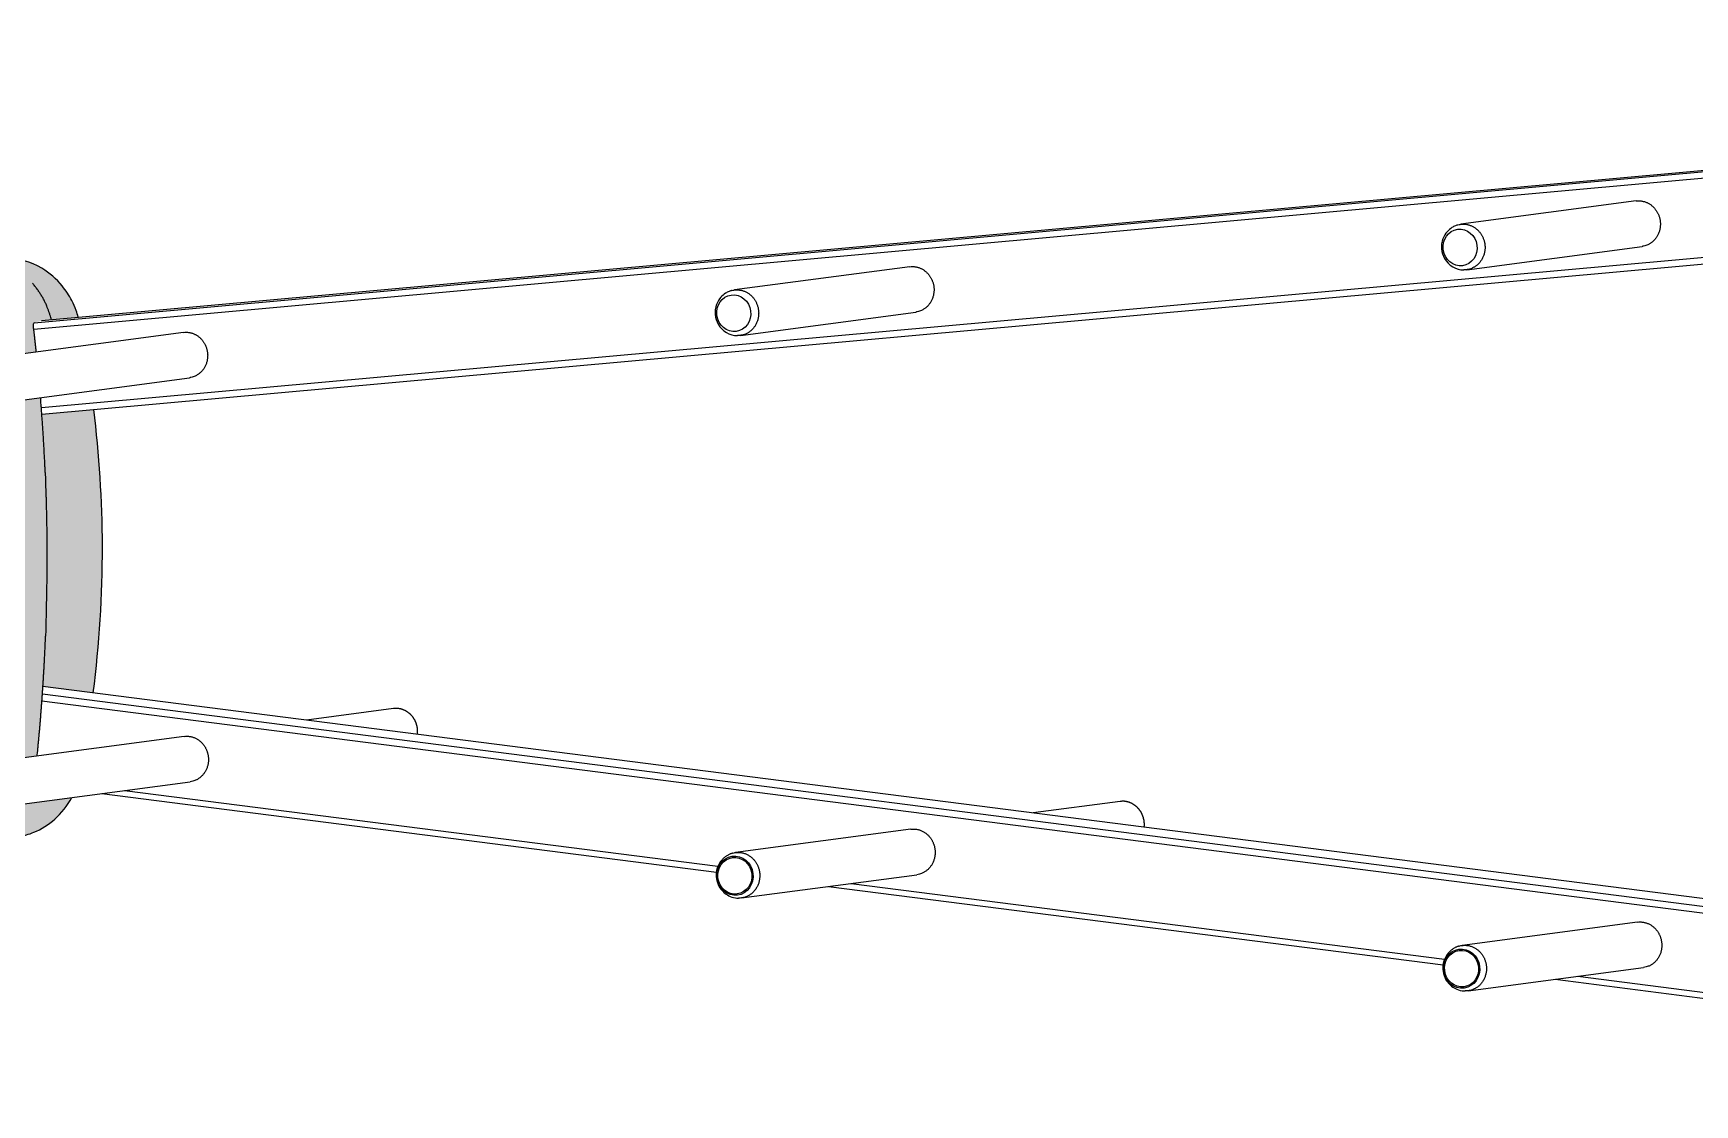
# Model space of a CAD drawing. Header units: millimetres. Extents: x 8076 to 10926, y 4783 to 8520.
# Drawn here: x 10383.2 to 10657.2, y 7162.2 to 7339 of the extents above; entities that cross this region are included whole.
import ezdxf

# ---------------------------------------------------------------- set-up
doc = ezdxf.new("R2010")
doc.units = ezdxf.units.MM

# ---------------------------------------------------------------- blocks, each defined once
blk = doc.blocks.new('149221')
at = {"linetype": 'Continuous', "true_color": 0xffa200}
h = blk.add_hatch(color=40, dxfattribs=at)
h.dxf.hatch_style = 1
edge = h.paths.add_edge_path()
edge.add_spline(control_points=[(334.23, -48.05), (334.39, -46.96), (334.84, -43.89), (335.35, -39.84), (337.01, -36.65), (337.94, -35.42), (338.32, -34.91)], knot_values=[0, 0, 0, 0, 3.316296, 9.331221, 12.051584, 13.967111, 13.967111, 13.967111, 13.967111], degree=3, periodic=0)
edge.add_line((338.32, -34.91), (341.49, -35.3))
edge.add_line((341.49, -35.3), (348.53, -36.16))
edge.add_line((348.53, -36.16), (354.7, -36.9))
edge.add_line((354.7, -36.9), (356.53, -37.12))
edge.add_line((356.53, -37.12), (359.06, -37.43))
edge.add_line((359.06, -37.43), (360.36, -37.58))
edge.add_line((360.36, -37.58), (366.59, -38.33))
edge.add_line((366.59, -38.33), (371.71, -38.94))
edge.add_line((371.71, -38.94), (378.77, -39.78))
edge.add_line((378.77, -39.78), (416.64, -44.17))
edge.add_line((416.64, -44.17), (424.66, -45.08))
edge.add_line((424.66, -45.08), (426.28, -45.16))
edge.add_line((426.28, -45.16), (427.84, -45.03))
edge.add_line((427.84, -45.03), (428.92, -44.81))
edge.add_line((428.92, -44.81), (437.56, -43.67))
edge.add_spline(control_points=[(437.56, -43.67), (439.19, -43.21), (441.15, -42.24), (443.35, -40.25), (444.44, -38.93), (445.07, -37.82), (445.29, -37.45)], knot_values=[0, 0, 0, 0, 5.064414, 6.325763, 8.876672, 10.163592, 10.163592, 10.163592, 10.163592], degree=3, periodic=0)
edge.add_line((445.3, -37.43), (441.21, -37.97))
edge.add_line((441.21, -37.97), (436.25, -38.63))
edge.add_spline(control_points=[(436.25, -38.63), (436.02, -38.67), (435.49, -38.75), (434.25, -38.65), (432.87, -37.84), (432.02, -36.57), (431.68, -35.33), (431.74, -34.12), (432.14, -33.09), (432.61, -32.47), (433.05, -32.02), (433.49, -31.7), (433.98, -31.45), (434.34, -31.32), (434.6, -31.26), (434.75, -31.22), (434.87, -31.2), (434.9, -31.2)], knot_values=[0, 0, 0, 0, 0.459492, 1.579479, 3.677085, 5.002253, 6.076581, 7.478588, 8.557654, 9.354811, 9.798094, 10.431077, 10.991979, 11.42801, 11.569921, 11.800419, 11.911282, 11.911282, 11.911282, 11.911282], degree=3, periodic=0)
edge.add_line((434.9, -31.2), (437.31, -30.88))
edge.add_line((437.31, -30.88), (439.59, -30.58))
edge.add_line((439.59, -30.58), (439.81, -28.32))
edge.add_line((439.81, -28.32), (440.37, -21.54))
edge.add_line((440.37, -21.54), (440.46, -20.36))
edge.add_line((440.46, -20.36), (440.54, -19.12))
edge.add_line((440.54, -19.12), (448.84, -20.18))
edge.add_spline(control_points=[(448.84, -20.18), (449.33, -16.17), (450.46, -4.37), (450.54, 11.31), (449.32, 22.83), (448.92, 26.59)], knot_values=[0, 0, 0, 0, 12.116371, 35.543181, 46.865157, 46.865157, 46.865157, 46.865157], degree=3, periodic=0)
edge.add_line((448.92, 26.59), (440.36, 25.81))
edge.add_line((440.36, 25.81), (440.28, 26.87))
edge.add_line((440.28, 26.87), (440.15, 28.53))
edge.add_line((440.15, 28.53), (437.24, 28.14))
edge.add_line((437.24, 28.14), (436.04, 27.98))
edge.add_spline(control_points=[(436.04, 27.98), (435.89, 27.96), (435.36, 27.89), (434.12, 27.99), (432.74, 28.8), (431.89, 30.07), (431.55, 31.31), (431.61, 32.52), (432.01, 33.56), (432.48, 34.17), (432.92, 34.62), (433.36, 34.94), (433.85, 35.19), (434.2, 35.32), (434.47, 35.38), (434.62, 35.42), (434.74, 35.44), (434.77, 35.44)], knot_values=[0, 0, 0, 0, 0.459492, 1.579479, 3.677085, 5.002253, 6.076581, 7.478588, 8.557654, 9.354811, 9.798094, 10.431077, 10.991979, 11.42801, 11.569921, 11.800419, 11.911282, 11.911282, 11.911282, 11.911282], degree=3, periodic=0)
edge.add_line((434.77, 35.44), (437.19, 35.76))
edge.add_line((437.19, 35.76), (439.45, 36.06))
edge.add_spline(control_points=[(439.45, 36.06), (439.36, 36.9), (439.21, 38.14), (439.08, 39.43), (438.99, 40.07), (438.94, 40.38), (438.98, 40.68), (439.02, 40.8), (439.06, 40.85), (439.08, 40.87), (439.1, 40.89), (439.12, 40.9), (439.14, 40.91), (439.15, 40.91)], knot_values=[0, 0, 0, 0, 2.538509, 3.728894, 3.878974, 4.480976, 4.655309, 4.801837, 4.838762, 4.865516, 4.870649, 4.910876, 4.939036, 4.939036, 4.939036, 4.939036], degree=3, periodic=0)
edge.add_line((439.15, 40.91), (440.32, 41.19))
edge.add_line((440.32, 41.19), (441.94, 41.34))
edge.add_line((441.94, 41.34), (446.37, 41.74))
edge.add_spline(control_points=[(446.37, 41.74), (446.24, 42.2), (445.76, 43.82), (444.41, 46.29), (441.77, 49.15), (438.72, 50.86), (436, 51.45), (434.59, 51.51), (432.75, 51.47), (430.97, 51.48), (429.39, 51.41), (428.98, 51.39)], knot_values=[0, 0, 0, 0, 1.440982, 5.047979, 8.330405, 13.027428, 15.226579, 16.64694, 17.251758, 20.7426, 21.987384, 21.987384, 21.987384, 21.987384], degree=3, periodic=0)
edge.add_line((428.98, 51.39), (396.46, 48.45))
edge.add_line((396.46, 48.45), (382.01, 47.14))
edge.add_line((382.01, 47.14), (373.76, 46.39))
edge.add_line((373.76, 46.39), (363.04, 45.42))
edge.add_line((363.04, 45.42), (349.65, 44.21))
edge.add_line((349.65, 44.21), (334.14, 42.81))
edge.add_line((334.14, 42.81), (332.51, 42.66))
edge.add_line((332.51, 42.66), (319.78, 41.51))
edge.add_line((319.78, 41.51), (301.53, 39.86))
edge.add_line((301.53, 39.86), (284.66, 38.33))
edge.add_line((284.66, 38.33), (282.87, 37.88))
edge.add_line((282.87, 37.88), (275.8, 36.08))
edge.add_line((275.8, 36.08), (273.5, 35.5))
edge.add_line((273.5, 35.5), (273.28, 35.45))
edge.add_line((273.28, 35.45), (273, 35.42))
edge.add_line((273, 35.42), (272.71, 35.38))
edge.add_line((272.71, 35.38), (275.96, 31.73))
edge.add_line((275.96, 31.73), (277.84, 29.62))
edge.add_line((277.84, 29.62), (280.18, 26.99))
edge.add_line((280.18, 26.99), (284.36, 22.25))
edge.add_line((284.36, 22.25), (284.79, 21.47))
edge.add_line((284.79, 21.47), (285.12, 20.59))
edge.add_line((285.12, 20.59), (285.55, 18.72))
edge.add_line((285.55, 18.72), (285.66, 17.82))
edge.add_line((285.66, 17.82), (285.76, 16.03))
edge.add_line((285.76, 16.03), (285.76, 13.21))
edge.add_line((285.76, 13.21), (284.27, 13.01))
edge.add_line((284.27, 13.01), (284.28, 9.02))
edge.add_line((284.28, 9.02), (288.1, 9.53))
edge.add_line((288.1, 9.53), (291.92, 10.04))
edge.add_line((291.92, 10.04), (289.96, 8.86))
edge.add_line((289.96, 8.86), (289.69, 8.58))
edge.add_line((289.69, 8.58), (289.6, 8.2))
edge.add_line((289.6, 8.2), (289.58, 5.87))
edge.add_line((289.58, 5.87), (289.59, 1.55))
edge.add_line((289.59, 1.55), (289.6, -0.43))
edge.add_line((289.6, -0.43), (289.7, -0.81))
edge.add_line((289.7, -0.81), (289.97, -1.09))
edge.add_line((289.97, -1.09), (291.28, -1.92))
edge.add_line((291.28, -1.92), (284.3, -2.84))
edge.add_line((284.3, -2.84), (284.31, -6.61))
edge.add_line((284.31, -6.61), (285.8, -6.64))
edge.add_line((285.8, -6.64), (285.7, -7.7))
edge.add_line((285.7, -7.7), (285.7, -8.97))
edge.add_line((285.7, -8.97), (285.7, -11.43))
edge.add_line((285.7, -11.43), (285.38, -13.44))
edge.add_line((285.38, -13.44), (285.01, -14.75))
edge.add_line((285.01, -14.75), (284.76, -15.39))
edge.add_line((284.76, -15.39), (284.39, -16.12))
edge.add_line((284.39, -16.12), (283.7, -17.11))
edge.add_line((283.7, -17.11), (281.13, -20.7))
edge.add_line((281.13, -20.7), (276.18, -27.61))
edge.add_line((276.18, -27.61), (273.5, -31.35))
edge.add_line((273.5, -31.35), (272.84, -32.27))
edge.add_line((272.84, -32.27), (274.27, -35.29))
edge.add_spline(control_points=[(274.27, -35.29), (273.63, -35.71), (272.04, -36.76), (271.32, -39.15), (271.59, -41.65), (272.94, -44.25), (275.93, -45.32), (277.74, -44.91), (278.18, -44.72), (278.27, -44.69)], knot_values=[0, 0, 0, 0, 2.259943, 5.619258, 6.713979, 9.794593, 13.883833, 15.038003, 15.312139, 15.312139, 15.312139, 15.312139], degree=3, periodic=0)
edge.add_line((278.27, -44.69), (280.07, -45.27))
edge.add_line((280.07, -45.27), (281.91, -45.72))
edge.add_line((281.91, -45.72), (283.53, -47.37))
edge.add_line((283.53, -47.37), (285.34, -48.77))
edge.add_line((285.34, -48.77), (287.35, -49.92))
edge.add_line((287.35, -49.92), (294.8, -53.29))
edge.add_line((294.8, -53.29), (302.37, -56.36))
edge.add_line((302.37, -56.36), (307.55, -58.28))
edge.add_line((307.55, -58.28), (309.06, -58.67))
edge.add_line((309.06, -58.67), (310.61, -58.78))
edge.add_line((310.61, -58.78), (310.98, -58.77))
edge.add_line((310.98, -58.77), (312.32, -58.75))
edge.add_line((312.32, -58.75), (312.97, -58.74))
edge.add_line((312.97, -58.74), (315.11, -58.7))
edge.add_line((315.11, -58.7), (316.25, -58.68))
edge.add_line((316.25, -58.68), (317.57, -58.66))
edge.add_line((317.57, -58.66), (318.78, -58.64))
edge.add_line((318.78, -58.64), (319.22, -58.61))
edge.add_line((319.22, -58.61), (319.95, -58.51))
edge.add_line((319.95, -58.51), (321.02, -58.2))
edge.add_spline(control_points=[(321.02, -58.2), (322.6, -57.82), (324.88, -57.19), (328.11, -56.5), (330.57, -55.46), (332.26, -53.75), (333.49, -51.75), (334.11, -49.93), (334.2, -48.51), (334.23, -48.05)], knot_values=[0, 0, 0, 0, 4.863787, 7.08245, 9.93457, 12.717024, 14.126276, 16.967024, 18.364566, 18.364566, 18.364566, 18.364566], degree=3, periodic=0)
edge = h.paths.add_edge_path(flags=16)
edge.add_spline(control_points=[(316, -23.38), (315.84, -23.4), (315.33, -23.47), (314.09, -23.43), (312.75, -22.74), (311.8, -21.33), (311.36, -20.25), (311.35, -18.86), (311.89, -17.77), (312.33, -17.11), (312.83, -16.69), (313.3, -16.38), (313.8, -16.14), (314.13, -16.03), (314.42, -15.96), (314.59, -15.94), (314.7, -15.93), (314.74, -15.92)], knot_values=[0, 0, 0, 0, 0.459492, 1.579479, 3.677085, 5.002253, 6.076581, 7.478588, 8.557654, 9.354811, 9.798094, 10.431077, 10.991979, 11.42801, 11.569921, 11.800419, 11.911282, 11.911282, 11.911282, 11.911282], degree=3, periodic=0)
edge.add_line((314.74, -15.92), (329.81, -13.92))
edge.add_spline(control_points=[(329.81, -13.92), (329.98, -13.77), (330.32, -13.49), (330.9, -13.16), (331.55, -12.9), (332.19, -12.76), (332.82, -12.71), (333.45, -12.75), (334.09, -12.9), (334.79, -13.19), (335.44, -13.64), (336.34, -14.54), (336.96, -15.88), (337.05, -17.4), (336.89, -18.64), (336.38, -19.73), (335.67, -20.71), (334.74, -21.44), (333.69, -21.93), (332.53, -22.1), (331.37, -21.97), (330.67, -21.63), (330.34, -21.47)], knot_values=[0, 0, 0, 0, 0.673401, 1.325552, 1.998362, 2.753695, 3.278628, 3.891621, 4.655983, 5.21823, 6.167649, 7.013448, 9.020712, 10.38987, 11.545293, 12.751228, 13.951417, 15.141404, 16.258242, 17.397534, 18.59906, 19.704611, 19.704611, 19.704611, 19.704611], degree=3, periodic=0)
edge.add_line((330.34, -21.47), (326.31, -22.01))
edge.add_line((326.31, -22.01), (318.66, -23.03))
edge.add_line((318.66, -23.03), (316.5, -23.31))
edge.add_line((316.5, -23.31), (316, -23.38))
h.paths.add_polyline_path([(317.1, 4.31, -1), (324.81, 4.31, -1)], flags=16)
edge = h.paths.add_edge_path(flags=16)
edge.add_spline(control_points=[(316.38, 17.16), (316.22, 17.14), (315.71, 17.07), (314.47, 17.11), (313.13, 17.81), (312.18, 19.21), (311.74, 20.3), (311.73, 21.68), (312.28, 22.78), (312.71, 23.44), (313.21, 23.86), (313.68, 24.17), (314.18, 24.4), (314.51, 24.51), (314.8, 24.58), (314.97, 24.6), (315.08, 24.61), (315.12, 24.62)], knot_values=[0, 0, 0, 0, 0.459492, 1.579479, 3.677085, 5.002253, 6.076581, 7.478588, 8.557654, 9.354811, 9.798094, 10.431077, 10.991979, 11.42801, 11.569921, 11.800419, 11.911282, 11.911282, 11.911282, 11.911282], degree=3, periodic=0)
edge.add_line((315.12, 24.62), (330.19, 26.63))
edge.add_spline(control_points=[(330.19, 26.63), (330.36, 26.77), (330.7, 27.06), (331.28, 27.39), (331.93, 27.65), (332.57, 27.79), (333.2, 27.83), (333.83, 27.79), (334.47, 27.65), (335.17, 27.35), (335.82, 26.9), (336.72, 26), (337.34, 24.67), (337.43, 23.15), (337.27, 21.9), (336.76, 20.81), (336.05, 19.84), (335.12, 19.1), (334.07, 18.62), (332.91, 18.44), (331.75, 18.57), (331.05, 18.91), (330.72, 19.07)], knot_values=[0, 0, 0, 0, 0.673401, 1.325552, 1.998362, 2.753695, 3.278628, 3.891621, 4.655983, 5.21823, 6.167649, 7.013448, 9.020712, 10.38987, 11.545293, 12.751228, 13.951417, 15.141404, 16.258242, 17.397534, 18.59906, 19.704611, 19.704611, 19.704611, 19.704611], degree=3, periodic=0)
edge.add_line((330.72, 19.07), (326.69, 18.53))
edge.add_line((326.69, 18.53), (319.04, 17.52))
edge.add_line((319.04, 17.52), (316.88, 17.23))
edge.add_line((316.88, 17.23), (316.38, 17.16))
h.paths.add_polyline_path([(427.22, 2.18, -1), (435.13, 2.18, -1)], flags=16)
at = {"linetype": 'Continuous'}
for p, q in [((439.09, 40.88), (960.01, 88)), ((964.8, 88.64), (440.32, 41.19)), ((959.72, 86.87), (439.03, 39.77)), ((440.28, 26.87), (960.96, 73.97)), ((440.36, 25.81), (961.46, 72.95)), ((703.28, 60.96), (674.36, 57.12)), ((675.36, 49.62), (704.28, 53.47)), ((583.49, 50.12), (554.57, 46.28)), ((555.57, 38.78), (584.49, 42.63)), ((463.7, 39.29), (434.78, 35.44)), ((435.77, 27.95), (464.69, 31.79)), ((966.57, -86.37), (440.54, -19.12)), ((961.28, -88.13), (440.38, -21.54)), ((440.46, -20.36), (961.78, -87)), ((498.33, -22.77), (484, -24.67)), ((463.83, -27.35), (434.91, -31.2)), ((436.26, -38.63), (464.82, -34.85)), ((450.24, -36.79), (551.6, -49.75)), ((454.01, -36.28), (551.86, -48.79)), ((618.18, -38.09), (603.84, -39.99)), ((583.67, -42.67), (554.75, -46.52)), ((555.75, -54.01), (584.67, -50.17)), ((573.86, -51.61), (671.7, -64.11)), ((570.08, -52.11), (671.45, -65.07)), ((703.52, -58), (674.6, -61.84)), ((675.59, -69.34), (704.51, -65.49)), ((689.93, -67.43), (791.29, -80.39)), ((693.7, -66.93), (791.55, -79.44))]:
    blk.add_line(p, q, dxfattribs=at)
for points in [[(703.28, 60.96), (703.52, 60.98, -0.017454), (703.76, 60.99, -0.018061), (703.99, 60.98, -0.017979), (704.22, 60.95, -0.017611), (704.45, 60.9, -0.017385), (704.67, 60.85, -0.016989), (704.89, 60.77, -0.016666), (705.09, 60.69, -0.016199), (705.29, 60.59, -0.01583), (705.48, 60.48, -0.015273), (705.66, 60.36, -0.014918), (705.83, 60.24, -0.014421), (705.98, 60.11, -0.013935), (706.13, 59.97, -0.013262), (706.27, 59.83, -0.013111), (706.39, 59.68, -0.012565), (706.51, 59.53, -0.012488), (706.62, 59.37, -0.012833), (706.73, 59.2, -0.012773), (706.83, 59.02, -0.013252), (706.93, 58.82, -0.013527), (707.01, 58.62, -0.013806), (707.09, 58.4, -0.013947), (707.16, 58.18, -0.014289), (707.21, 57.95, -0.014469), (707.25, 57.71, -0.014759), (707.28, 57.47, -0.014922), (707.29, 57.22, -0.01519), (707.29, 56.97, -0.015353), (707.27, 56.72, -0.015582), (707.24, 56.47, -0.015732), (707.19, 56.22, -0.015908), (707.12, 55.98, -0.016052), (707.04, 55.74, -0.016191), (706.94, 55.5, -0.01628), (706.83, 55.28, -0.016268), (706.71, 55.07, -0.016432), (706.57, 54.87, -0.016625), (706.43, 54.68, -0.016344), (706.27, 54.5, -0.015471), (706.11, 54.34, -0.016521), (705.94, 54.19, -0.018701), (705.76, 54.06, -0.015112), (705.59, 53.94, -0.007285), (705.43, 53.84, -0.019094), (705.22, 53.74, -0.031587), (704.91, 53.63, -0.01673), (704.51, 53.51, -0.009468)], [(673.89, 57.02), (674.13, 57.08, -0.01853), (674.37, 57.12, -0.018988), (674.62, 57.14, -0.018881), (674.87, 57.14, -0.018731), (675.11, 57.13, -0.018624), (675.35, 57.1, -0.018288), (675.59, 57.05, -0.017994), (675.82, 56.98, -0.017564), (676.04, 56.9, -0.017227), (676.25, 56.81, -0.016701), (676.45, 56.7, -0.016283), (676.64, 56.58, -0.015665), (676.82, 56.46, -0.015297), (676.99, 56.32, -0.014795), (677.15, 56.18, -0.014213), (677.3, 56.04, -0.013348), (677.43, 55.89, -0.013461), (677.55, 55.73, -0.013197), (677.67, 55.57, -0.012874), (677.79, 55.39, -0.013478), (677.9, 55.2, -0.013706), (678, 55, -0.014048), (678.09, 54.79, -0.014237), (678.17, 54.57, -0.0146), (678.24, 54.34, -0.014784), (678.29, 54.1, -0.01512), (678.33, 53.85, -0.015302), (678.36, 53.6, -0.015607), (678.37, 53.34, -0.015784), (678.37, 53.08, -0.016052), (678.34, 52.82, -0.016219), (678.3, 52.56, -0.016431), (678.25, 52.3, -0.016594), (678.17, 52.05, -0.016767), (678.08, 51.8, -0.016875), (677.98, 51.56, -0.016889), (677.86, 51.33, -0.017075), (677.72, 51.12, -0.017295), (677.57, 50.92, -0.017022), (677.42, 50.73, -0.016137), (677.25, 50.55, -0.017231), (677.08, 50.39, -0.019492), (676.89, 50.25, -0.015792), (676.71, 50.12, -0.007683), (676.55, 50.02, -0.0199), (676.33, 49.91, -0.032893), (676.01, 49.79, -0.017478), (675.59, 49.66, -0.009908)], [(704.51, 53.51), (704.5, 53.5, -0.000585), (704.49, 53.5, -0.000583), (704.48, 53.5, -0.000582), (704.48, 53.5, -0.000584), (704.47, 53.5, -0.000585), (704.46, 53.5, -0.000585), (704.45, 53.5, -0.000586), (704.45, 53.49, -0.000587), (704.44, 53.49, -0.000587), (704.43, 53.49, -0.000588), (704.42, 53.49, -0.000589), (704.42, 53.49, -0.000589), (704.41, 53.49, -0.00059), (704.4, 53.49, -0.000592), (704.39, 53.48, -0.000591), (704.39, 53.48, -0.000588), (704.38, 53.48, -0.000594), (704.37, 53.48, -0.000607), (704.36, 53.48, -0.00059), (704.36, 53.48, -0.000551), (704.35, 53.48, -0.00061), (704.34, 53.48, -0.00073), (704.33, 53.47, -0.000552), (704.32, 53.47, -0.000186), (704.32, 53.47, -0.000784), (704.31, 53.47, -0.001352), (704.3, 53.47, -0.000659), (704.28, 53.47, -0.000348)], [(441.94, 41.34, 0.010566), (441.7, 42.19, 0.018206), (441.54, 42.68, 0.001359), (441.16, 43.66, 0.010094), (441.11, 43.79, 0.011861), (440.87, 44.32, 0.010914), (440.58, 44.88, 0.011668), (440.27, 45.41, 0.011268), (439.94, 45.93, 0.011911), (439.58, 46.43, 0.01159), (439.2, 46.93, 0.012113), (438.8, 47.4, 0.011902)], [(583.49, 50.12), (583.73, 50.15, -0.017455), (583.96, 50.15, -0.018062), (584.2, 50.14, -0.017981), (584.43, 50.11, -0.017612), (584.66, 50.07, -0.017386), (584.88, 50.01, -0.016991), (585.09, 49.94, -0.016667), (585.3, 49.85, -0.016201), (585.5, 49.75, -0.015832), (585.69, 49.64, -0.015275), (585.87, 49.53, -0.014919), (586.03, 49.4, -0.014422), (586.19, 49.27, -0.013936), (586.34, 49.13, -0.013263), (586.47, 48.99, -0.013112), (586.6, 48.85, -0.012566), (586.72, 48.7, -0.012488), (586.83, 48.53, -0.012833), (586.94, 48.36, -0.012773), (587.04, 48.18, -0.013252), (587.14, 47.98, -0.013527), (587.22, 47.78, -0.013806), (587.3, 47.57, -0.013947), (587.36, 47.34, -0.014289), (587.42, 47.11, -0.014469), (587.46, 46.88, -0.014759), (587.49, 46.63, -0.014922), (587.5, 46.39, -0.01519), (587.5, 46.13, -0.015353), (587.48, 45.88, -0.015581), (587.44, 45.63, -0.015732), (587.39, 45.38, -0.015908), (587.33, 45.14, -0.016052), (587.25, 44.9, -0.016191), (587.15, 44.67, -0.01628), (587.04, 44.44, -0.016268), (586.92, 44.23, -0.016432), (586.78, 44.03, -0.016624), (586.63, 43.84, -0.016344), (586.48, 43.66, -0.015471), (586.32, 43.5, -0.016521), (586.15, 43.35, -0.0187), (585.97, 43.22, -0.015112), (585.79, 43.1, -0.007285), (585.64, 43, -0.019093), (585.43, 42.91, -0.031587), (585.12, 42.79, -0.01673), (584.71, 42.67, -0.009468)], [(675.59, 49.66), (675.56, 49.66, -0.001757), (675.54, 49.65, -0.001736), (675.52, 49.65, -0.001731), (675.5, 49.64, -0.001747), (675.47, 49.64, -0.001754), (675.45, 49.64, -0.00176), (675.43, 49.63, -0.001765), (675.41, 49.63, -0.001773), (675.38, 49.63, -0.001779), (675.36, 49.62, -0.001787), (675.34, 49.62, -0.001791), (675.31, 49.62, -0.001798), (675.29, 49.61, -0.001804), (675.27, 49.61, -0.001816), (675.24, 49.61, -0.001816), (675.22, 49.61, -0.001811), (675.19, 49.6, -0.001833), (675.17, 49.6, -0.00188), (675.15, 49.6, -0.001828), (675.12, 49.6, -0.001708), (675.1, 49.6, -0.001899), (675.07, 49.6, -0.002286), (675.05, 49.6, -0.001723), (675.03, 49.59, -0.000558), (675, 49.59, -0.002471), (674.98, 49.59, -0.004276), (674.93, 49.59, -0.002072), (674.88, 49.59, -0.001088)], [(554.1, 46.18), (554.34, 46.24, -0.01853), (554.58, 46.28, -0.018988), (554.83, 46.3, -0.01888), (555.07, 46.31, -0.018731), (555.32, 46.29, -0.018623), (555.56, 46.26, -0.018287), (555.8, 46.21, -0.017993), (556.02, 46.14, -0.017563), (556.25, 46.06, -0.017226), (556.46, 45.97, -0.0167), (556.66, 45.86, -0.016282), (556.85, 45.75, -0.015664), (557.03, 45.62, -0.015296), (557.2, 45.49, -0.014794), (557.36, 45.35, -0.014213), (557.5, 45.2, -0.013347), (557.64, 45.05, -0.013461), (557.76, 44.9, -0.013197), (557.88, 44.73, -0.012874), (558, 44.56, -0.013478), (558.1, 44.37, -0.013706), (558.2, 44.17, -0.014048), (558.29, 43.96, -0.014237), (558.37, 43.73, -0.0146), (558.44, 43.5, -0.014784), (558.5, 43.26, -0.01512), (558.54, 43.01, -0.015302), (558.57, 42.76, -0.015606), (558.58, 42.5, -0.015783), (558.57, 42.24, -0.016051), (558.55, 41.98, -0.016219), (558.51, 41.72, -0.016431), (558.45, 41.46, -0.016593), (558.38, 41.21, -0.016766), (558.29, 40.96, -0.016874), (558.18, 40.72, -0.016889), (558.06, 40.5, -0.017074), (557.93, 40.28, -0.017294), (557.78, 40.08, -0.017022), (557.62, 39.89, -0.016137), (557.46, 39.72, -0.017231), (557.28, 39.56, -0.019492), (557.1, 39.41, -0.015792), (556.92, 39.28, -0.007683), (556.75, 39.18, -0.0199), (556.54, 39.07, -0.032892), (556.22, 38.95, -0.017478), (555.79, 38.82, -0.009908)], [(441.86, 41.56), (441.86, 41.56), (441.86, 41.56), (441.86, 41.56, -1), (441.86, 41.56, -1), (441.86, 41.56), (441.86, 41.56, 0), (441.86, 41.56), (441.86, 41.56), (441.86, 41.56), (441.86, 41.56), (441.86, 41.56, 0), (441.86, 41.56), (441.86, 41.56, -1), (441.86, 41.56, 1), (441.86, 41.56), (441.86, 41.56, 1), (441.86, 41.56), (441.86, 41.56)], [(584.71, 42.67), (584.71, 42.67, -0.000578), (584.7, 42.67, -0.000576), (584.69, 42.66, -0.000575), (584.68, 42.66, -0.000577), (584.68, 42.66, -0.000578), (584.67, 42.66, -0.000578), (584.66, 42.66, -0.000579), (584.65, 42.66, -0.00058), (584.65, 42.66, -0.00058), (584.64, 42.65, -0.000581), (584.63, 42.65, -0.000581), (584.62, 42.65, -0.000582), (584.62, 42.65, -0.000583), (584.61, 42.65, -0.000585), (584.6, 42.65, -0.000584), (584.59, 42.65, -0.000581), (584.59, 42.64, -0.000587), (584.58, 42.64, -0.0006), (584.57, 42.64, -0.000583), (584.56, 42.64, -0.000545), (584.55, 42.64, -0.000603), (584.55, 42.64, -0.000721), (584.54, 42.64, -0.000546), (584.53, 42.64, -0.000184), (584.52, 42.64, -0.000774), (584.52, 42.63, -0.001335), (584.5, 42.63, -0.000651), (584.49, 42.63, -0.000344)], [(439.08, 39.43), (439.08, 39.45, 0.00039), (439.07, 39.47, 0.000389), (439.07, 39.49, 0.000388), (439.07, 39.51, 0.000389), (439.06, 39.53, 0.00039), (439.06, 39.55, 0.00039), (439.06, 39.58, 0.00039), (439.06, 39.6, 0.000391), (439.05, 39.62, 0.000391), (439.05, 39.64, 0.000392), (439.05, 39.66, 0.000392), (439.05, 39.68, 0.000392), (439.04, 39.7, 0.000393), (439.04, 39.73, 0.000394), (439.04, 39.75, 0.000393), (439.03, 39.77, 0.000391), (439.03, 39.79, 0.000395), (439.03, 39.81, 0.000403), (439.02, 39.83, 0.000392), (439.02, 39.85, 0.000366), (439.02, 39.88, 0.000405), (439.01, 39.9, 0.000484), (439.01, 39.92, 0.000367), (439.01, 39.94, 0.000124), (439.01, 39.96, 0.00052), (439, 39.98, 0.000896), (439, 40.02, 0.000437), (438.99, 40.07, 0.000231)], [(439.45, 36.06), (439.44, 36.17, 0.000085), (439.42, 36.29, 0.000085), (439.41, 36.4, 0.000085), (439.4, 36.51, 0.000085), (439.39, 36.62, 0.000085), (439.38, 36.73, 0.000085), (439.36, 36.85, 0.000085), (439.35, 36.96, 0.000085), (439.34, 37.07, 0.000085), (439.33, 37.18, 0.000085), (439.32, 37.29, 0.000085), (439.3, 37.41, 0.000085), (439.29, 37.52, 0.000085), (439.28, 37.63, 0.000085), (439.27, 37.74, 0.000085), (439.25, 37.86, 0.000085), (439.24, 37.97, 0.000085), (439.23, 38.08, 0.000087), (439.22, 38.19, 0.000085), (439.21, 38.3, 0.000079), (439.19, 38.42, 0.000087), (439.18, 38.53, 0.000104), (439.17, 38.64, 0.000079), (439.15, 38.75, 0.000027), (439.14, 38.85, 0.000111), (439.13, 38.98, 0.000192), (439.11, 39.17, 0.000094), (439.08, 39.43, 0.00005)], [(463.7, 39.29), (463.93, 39.31, -0.017455), (464.17, 39.31, -0.018061), (464.4, 39.3, -0.01798), (464.64, 39.28, -0.017611), (464.86, 39.23, -0.017385), (465.09, 39.17, -0.01699), (465.3, 39.1, -0.016666), (465.51, 39.01, -0.0162), (465.71, 38.91, -0.015831), (465.89, 38.81, -0.015274), (466.07, 38.69, -0.014918), (466.24, 38.56, -0.014421), (466.4, 38.43, -0.013936), (466.54, 38.3, -0.013263), (466.68, 38.16, -0.013111), (466.8, 38.01, -0.012565), (466.92, 37.86, -0.012488), (467.04, 37.7, -0.012833), (467.14, 37.53, -0.012773), (467.25, 37.34, -0.013252), (467.34, 37.15, -0.013527), (467.43, 36.94, -0.013806), (467.5, 36.73, -0.013947), (467.57, 36.51, -0.014289), (467.62, 36.28, -0.014469), (467.67, 36.04, -0.014759), (467.69, 35.8, -0.014922), (467.71, 35.55, -0.01519), (467.7, 35.3, -0.015353), (467.68, 35.05, -0.015582), (467.65, 34.79, -0.015732), (467.6, 34.55, -0.015908), (467.53, 34.3, -0.016052), (467.45, 34.06, -0.016191), (467.36, 33.83, -0.01628), (467.25, 33.61, -0.016268), (467.12, 33.39, -0.016432), (466.99, 33.19, -0.016625), (466.84, 33, -0.016344), (466.69, 32.83, -0.015471), (466.52, 32.67, -0.016521), (466.35, 32.52, -0.0187), (466.17, 32.38, -0.015112), (466, 32.27, -0.007285), (465.84, 32.17, -0.019094), (465.64, 32.07, -0.031587), (465.33, 31.96, -0.01673), (464.92, 31.83, -0.009468)], [(555.79, 38.82), (555.77, 38.82, -0.00175), (555.75, 38.81, -0.00173), (555.73, 38.81, -0.001725), (555.7, 38.81, -0.00174), (555.68, 38.8, -0.001748), (555.66, 38.8, -0.001754), (555.64, 38.79, -0.001759), (555.61, 38.79, -0.001767), (555.59, 38.79, -0.001772), (555.57, 38.78, -0.00178), (555.54, 38.78, -0.001785), (555.52, 38.78, -0.001791), (555.5, 38.78, -0.001798), (555.47, 38.77, -0.001809), (555.45, 38.77, -0.001809), (555.43, 38.77, -0.001805), (555.4, 38.77, -0.001826), (555.38, 38.77, -0.001873), (555.35, 38.76, -0.001822), (555.33, 38.76, -0.001702), (555.31, 38.76, -0.001893), (555.28, 38.76, -0.002278), (555.26, 38.76, -0.001716), (555.23, 38.76, -0.000556), (555.21, 38.76, -0.002461), (555.18, 38.76, -0.00426), (555.14, 38.76, -0.002064), (555.08, 38.76, -0.001084)], [(464.92, 31.83), (464.91, 31.83, -0.000575), (464.9, 31.83, -0.000573), (464.9, 31.83, -0.000572), (464.89, 31.83, -0.000574), (464.88, 31.82, -0.000575), (464.87, 31.82, -0.000575), (464.87, 31.82, -0.000576), (464.86, 31.82, -0.000577), (464.85, 31.82, -0.000577), (464.84, 31.82, -0.000578), (464.84, 31.82, -0.000578), (464.83, 31.81, -0.000579), (464.82, 31.81, -0.00058), (464.81, 31.81, -0.000582), (464.81, 31.81, -0.000581), (464.8, 31.81, -0.000578), (464.79, 31.81, -0.000584), (464.78, 31.81, -0.000597), (464.78, 31.81, -0.00058), (464.77, 31.8, -0.000542), (464.76, 31.8, -0.000599), (464.75, 31.8, -0.000717), (464.75, 31.8, -0.000543), (464.74, 31.8, -0.000183), (464.73, 31.8, -0.00077), (464.72, 31.8, -0.001328), (464.71, 31.8, -0.000647), (464.69, 31.79, -0.000342)], [(440.92, 16.16), (440.9, 16.57, 0.000313), (440.89, 16.98, 0.000312), (440.87, 17.38, 0.000312), (440.85, 17.79, 0.000312), (440.83, 18.2, 0.000312), (440.81, 18.61, 0.000313), (440.78, 19.03, 0.000313), (440.76, 19.44, 0.000313), (440.74, 19.85, 0.000313), (440.72, 20.26, 0.000313), (440.69, 20.67, 0.000314), (440.67, 21.08, 0.000314), (440.65, 21.49, 0.000314), (440.62, 21.9, 0.000315), (440.6, 22.32, 0.000314), (440.57, 22.73, 0.000312), (440.54, 23.14, 0.000315), (440.52, 23.56, 0.000322), (440.49, 23.97, 0.000313), (440.46, 24.38, 0.000292), (440.43, 24.79, 0.000323), (440.4, 25.21, 0.000386), (440.37, 25.64, 0.000292), (440.34, 26.04, 0.000099), (440.32, 26.4, 0.000414), (440.28, 26.87, 0.000712), (440.22, 27.59, 0.000348), (440.15, 28.53, 0.000184)], [(440.92, 16.16, 0.000473), (440.96, 14.66, 0.000797), (440.99, 13.76, 0.00004), (441.04, 12.23, -0.000526), (441.05, 12.11, -0.000775), (441.07, 11.37, -0.000633), (441.09, 10.46, -0.000634), (441.11, 9.63, -0.000633), (441.13, 8.8, -0.000633), (441.14, 7.98, -0.000633), (441.16, 7.15, -0.000633), (441.17, 6.32, -0.000633), (441.18, 5.5, -0.000633), (441.18, 4.67, -0.000633), (441.19, 3.84, -0.000634), (441.19, 3.02, -0.000634), (441.19, 2.19, -0.000633), (441.19, 1.36, -0.000633), (441.19, 0.54, -0.000634), (441.18, -0.29, -0.000634), (441.17, -1.12, -0.000634), (441.16, -1.94, -0.000634), (441.15, -2.77, -0.000633), (441.13, -3.79, -0.001034), (441.12, -4.42, -0.000245), (441.12, -4.5, 0.000011), (441.08, -6.07, 0.000286), (441.04, -8.11, 0.000213), (440.98, -10.85, -0.000368)], [(439.59, -30.58), (439.66, -29.93, 0.000501), (439.72, -29.29, 0.000499), (439.78, -28.64, 0.000499), (439.84, -27.99, 0.0005), (439.9, -27.35, 0.000501), (439.96, -26.7, 0.000501), (440.02, -26.05, 0.000501), (440.07, -25.4, 0.000502), (440.13, -24.74, 0.000503), (440.18, -24.09, 0.000503), (440.23, -23.44, 0.000504), (440.28, -22.78, 0.000504), (440.33, -22.13, 0.000505), (440.38, -21.47, 0.000506), (440.43, -20.81, 0.000506), (440.47, -20.16, 0.000503), (440.52, -19.5, 0.000508), (440.56, -18.84, 0.000519), (440.6, -18.17, 0.000504), (440.64, -17.51, 0.000471), (440.68, -16.86, 0.000521), (440.72, -16.19, 0.000623), (440.76, -15.5, 0.000472), (440.79, -14.86, 0.000159), (440.82, -14.27, 0.00067), (440.86, -13.52, 0.001154), (440.91, -12.36, 0.000563), (440.98, -10.85, 0.000297)], [(502.32, -27.01), (502.33, -26.87, 0.008637), (502.34, -26.72, 0.008927), (502.34, -26.58, 0.008955), (502.34, -26.44, 0.008742), (502.33, -26.29, 0.008638), (502.32, -26.15, 0.008531), (502.3, -26.02, 0.008454), (502.28, -25.88, 0.00832), (502.26, -25.75, 0.00824), (502.23, -25.62, 0.00811), (502.19, -25.49, 0.008029), (502.16, -25.37, 0.007892), (502.12, -25.25, 0.007819), (502.07, -25.13, 0.007694), (502.03, -25.02, 0.0076), (501.98, -24.91, 0.007451), (501.93, -24.8, 0.007409), (501.88, -24.7, 0.007238), (501.82, -24.6, 0.007303), (501.76, -24.5, 0.007436), (501.7, -24.4, 0.00743), (501.63, -24.3, 0.007682), (501.56, -24.2, 0.00786), (501.49, -24.1, 0.008017), (501.41, -24, 0.008133), (501.33, -23.91, 0.008333), (501.24, -23.81, 0.008474), (501.15, -23.72, 0.00866), (501.05, -23.63, 0.008796), (500.95, -23.55, 0.008987), (500.85, -23.46, 0.009122), (500.74, -23.38, 0.0093), (500.62, -23.31, 0.00944), (500.51, -23.23, 0.009634), (500.39, -23.16, 0.009737), (500.27, -23.1, 0.009838), (500.14, -23.04, 0.010045), (500.01, -22.98, 0.010404), (499.88, -22.93, 0.010211), (499.74, -22.89, 0.009647), (499.61, -22.85, 0.010745), (499.47, -22.81, 0.012941), (499.32, -22.79, 0.009899), (499.19, -22.77, 0.003468), (499.06, -22.75, 0.014038), (498.9, -22.74, 0.024362), (498.66, -22.75, 0.011981), (498.33, -22.77, 0.00632)], [(463.83, -27.35), (464.07, -27.33, -0.018152), (464.31, -27.33, -0.018382), (464.55, -27.34, -0.018198), (464.79, -27.37, -0.018114), (465.02, -27.42, -0.018011), (465.25, -27.48, -0.0177), (465.48, -27.56, -0.017419), (465.69, -27.65, -0.017045), (465.9, -27.76, -0.016728), (466.1, -27.88, -0.016251), (466.29, -28.01, -0.015886), (466.46, -28.15, -0.015372), (466.63, -28.3, -0.014988), (466.78, -28.45, -0.01443), (466.92, -28.61, -0.014072), (467.05, -28.78, -0.013593), (467.17, -28.95, -0.013145), (467.28, -29.11, -0.012389), (467.37, -29.28, -0.012552), (467.46, -29.46, -0.012552), (467.54, -29.64, -0.012269), (467.61, -29.84, -0.0129), (467.68, -30.04, -0.013241), (467.73, -30.26, -0.013539), (467.78, -30.48, -0.01372), (467.81, -30.71, -0.014122), (467.83, -30.94, -0.014356), (467.84, -31.18, -0.014709), (467.83, -31.42, -0.014931), (467.81, -31.67, -0.015272), (467.77, -31.92, -0.015494), (467.72, -32.16, -0.01579), (467.65, -32.4, -0.016011), (467.56, -32.64, -0.016283), (467.46, -32.87, -0.01645), (467.34, -33.1, -0.016566), (467.21, -33.31, -0.016822), (467.07, -33.52, -0.01717), (466.91, -33.71, -0.016937), (466.75, -33.89, -0.016108), (466.57, -34.05, -0.017341), (466.39, -34.2, -0.019856), (466.2, -34.33, -0.01598), (466.01, -34.45, -0.007503), (465.84, -34.55, -0.020522), (465.61, -34.64, -0.034231), (465.27, -34.74, -0.017973), (464.82, -34.85, -0.010045)], [(622.17, -42.33), (622.18, -42.19, 0.008637), (622.19, -42.04, 0.008927), (622.19, -41.9, 0.008955), (622.19, -41.76, 0.008742), (622.18, -41.62, 0.008638), (622.17, -41.48, 0.008531), (622.15, -41.34, 0.008454), (622.13, -41.2, 0.00832), (622.1, -41.07, 0.00824), (622.07, -40.94, 0.00811), (622.04, -40.82, 0.008029), (622, -40.69, 0.007892), (621.96, -40.57, 0.007819), (621.92, -40.46, 0.007694), (621.87, -40.34, 0.0076), (621.83, -40.23, 0.007451), (621.78, -40.12, 0.007409), (621.72, -40.02, 0.007238), (621.67, -39.92, 0.007302), (621.61, -39.82, 0.007436), (621.55, -39.72, 0.00743), (621.48, -39.62, 0.007682), (621.41, -39.52, 0.00786), (621.33, -39.42, 0.008016), (621.25, -39.33, 0.008132), (621.17, -39.23, 0.008333), (621.08, -39.14, 0.008474), (620.99, -39.04, 0.00866), (620.9, -38.95, 0.008796), (620.79, -38.87, 0.008987), (620.69, -38.78, 0.009121), (620.58, -38.7, 0.009299), (620.47, -38.63, 0.00944), (620.35, -38.55, 0.009634), (620.23, -38.48, 0.009737), (620.11, -38.42, 0.009838), (619.99, -38.36, 0.010045), (619.86, -38.3, 0.010404), (619.72, -38.25, 0.010211), (619.59, -38.21, 0.009647), (619.45, -38.17, 0.010745), (619.31, -38.14, 0.012941), (619.17, -38.11, 0.009899), (619.03, -38.09, 0.003468), (618.91, -38.07, 0.014038), (618.75, -38.06, 0.024362), (618.5, -38.07, 0.011981), (618.18, -38.09, 0.00632)], [(583.67, -42.67), (583.91, -42.65, -0.01815), (584.15, -42.65, -0.01838), (584.39, -42.66, -0.018196), (584.63, -42.69, -0.018112), (584.87, -42.74, -0.01801), (585.1, -42.8, -0.017699), (585.32, -42.88, -0.017418), (585.54, -42.97, -0.017044), (585.75, -43.08, -0.016728), (585.95, -43.2, -0.016251), (586.13, -43.33, -0.015886), (586.31, -43.47, -0.015372), (586.47, -43.62, -0.014988), (586.63, -43.78, -0.014431), (586.77, -43.94, -0.014073), (586.9, -44.1, -0.013593), (587.02, -44.27, -0.013146), (587.12, -44.44, -0.01239), (587.22, -44.61, -0.012552), (587.3, -44.78, -0.012552), (587.38, -44.97, -0.012269), (587.46, -45.16, -0.0129), (587.52, -45.37, -0.013241), (587.58, -45.58, -0.013539), (587.62, -45.8, -0.013721), (587.66, -46.03, -0.014123), (587.68, -46.26, -0.014357), (587.68, -46.5, -0.014709), (587.68, -46.75, -0.014931), (587.65, -46.99, -0.015273), (587.61, -47.24, -0.015494), (587.56, -47.48, -0.015791), (587.49, -47.73, -0.016011), (587.4, -47.96, -0.016283), (587.3, -48.2, -0.01645), (587.19, -48.42, -0.016567), (587.06, -48.63, -0.016822), (586.91, -48.84, -0.01717), (586.76, -49.03, -0.016937), (586.59, -49.21, -0.016108), (586.42, -49.37, -0.017341), (586.24, -49.52, -0.019856), (586.04, -49.65, -0.01598), (585.85, -49.77, -0.007503), (585.68, -49.87, -0.020522), (585.46, -49.96, -0.034231), (585.12, -50.06, -0.017973), (584.67, -50.17, -0.010045)], [(554.28, -46.62), (554.53, -46.56, -0.01997), (554.79, -46.52, -0.020022), (555.05, -46.49, -0.019785), (555.31, -46.49, -0.019961), (555.57, -46.52, -0.019986), (555.83, -46.56, -0.019717), (556.09, -46.62, -0.019451), (556.34, -46.7, -0.019103), (556.57, -46.8, -0.018777), (556.8, -46.91, -0.018256), (557.02, -47.04, -0.017848), (557.23, -47.19, -0.017264), (557.42, -47.34, -0.016807), (557.59, -47.5, -0.016134), (557.76, -47.68, -0.015728), (557.91, -47.85, -0.015182), (558.04, -48.03, -0.01459), (558.16, -48.22, -0.013661), (558.27, -48.4, -0.013846), (558.37, -48.59, -0.0137), (558.46, -48.79, -0.013353), (558.54, -49, -0.014088), (558.61, -49.23, -0.01444), (558.67, -49.46, -0.014825), (558.71, -49.7, -0.01506), (558.75, -49.96, -0.015527), (558.76, -50.21, -0.015797), (558.76, -50.48, -0.016219), (558.74, -50.75, -0.016484), (558.71, -51.01, -0.016879), (558.65, -51.28, -0.017138), (558.58, -51.55, -0.017472), (558.48, -51.81, -0.017724), (558.37, -52.06, -0.018008), (558.24, -52.3, -0.018192), (558.1, -52.54, -0.018288), (557.94, -52.75, -0.018538), (557.76, -52.96, -0.018825), (557.58, -53.14, -0.018561), (557.38, -53.31, -0.017626), (557.18, -53.46, -0.0188), (556.97, -53.6, -0.02121), (556.75, -53.71, -0.017202), (556.54, -53.81, -0.008465), (556.34, -53.88, -0.021513), (556.1, -53.95, -0.0353), (555.74, -54, -0.018728), (555.27, -54.04, -0.010607)], [(703.52, -58), (703.76, -57.97, -0.01815), (704, -57.97, -0.01838), (704.24, -57.98, -0.018197), (704.48, -58.01, -0.018112), (704.71, -58.06, -0.01801), (704.94, -58.12, -0.017699), (705.17, -58.2, -0.017417), (705.38, -58.29, -0.017044), (705.59, -58.4, -0.016727), (705.79, -58.52, -0.01625), (705.98, -58.65, -0.015886), (706.15, -58.79, -0.015372), (706.32, -58.94, -0.014987), (706.47, -59.1, -0.01443), (706.61, -59.26, -0.014072), (706.74, -59.42, -0.013593), (706.86, -59.59, -0.013146), (706.97, -59.76, -0.01239), (707.06, -59.93, -0.012552), (707.15, -60.1, -0.012552), (707.23, -60.29, -0.012269), (707.3, -60.48, -0.0129), (707.37, -60.69, -0.013241), (707.42, -60.9, -0.013539), (707.47, -61.12, -0.013721), (707.5, -61.35, -0.014122), (707.52, -61.58, -0.014356), (707.53, -61.82, -0.014709), (707.52, -62.07, -0.014931), (707.5, -62.31, -0.015272), (707.46, -62.56, -0.015494), (707.41, -62.8, -0.01579), (707.34, -63.05, -0.016011), (707.25, -63.28, -0.016283), (707.15, -63.52, -0.01645), (707.03, -63.74, -0.016566), (706.9, -63.95, -0.016822), (706.76, -64.16, -0.017169), (706.6, -64.35, -0.016936), (706.44, -64.53, -0.016108), (706.27, -64.69, -0.017341), (706.08, -64.84, -0.019855), (705.89, -64.97, -0.01598), (705.7, -65.09, -0.007503), (705.53, -65.19, -0.020522), (705.3, -65.28, -0.034231), (704.96, -65.38, -0.017973), (704.51, -65.49, -0.010045)], [(674.13, -61.94), (674.38, -61.88, -0.019969), (674.63, -61.84, -0.020021), (674.89, -61.82, -0.019784), (675.16, -61.82, -0.01996), (675.42, -61.84, -0.019985), (675.68, -61.88, -0.019717), (675.93, -61.94, -0.019451), (676.18, -62.02, -0.019104), (676.42, -62.12, -0.018778), (676.65, -62.23, -0.018257), (676.87, -62.36, -0.01785), (677.07, -62.51, -0.017266), (677.26, -62.66, -0.016808), (677.44, -62.83, -0.016135), (677.6, -63, -0.01573), (677.75, -63.17, -0.015184), (677.89, -63.35, -0.014592), (678.01, -63.54, -0.013662), (678.12, -63.72, -0.013847), (678.21, -63.91, -0.0137), (678.3, -64.11, -0.013353), (678.38, -64.33, -0.014088), (678.45, -64.55, -0.01444), (678.51, -64.78, -0.014825), (678.56, -65.03, -0.01506), (678.59, -65.28, -0.015526), (678.61, -65.54, -0.015797), (678.61, -65.8, -0.016219), (678.59, -66.07, -0.016484), (678.55, -66.34, -0.016879), (678.5, -66.6, -0.017138), (678.42, -66.87, -0.017473), (678.33, -67.13, -0.017724), (678.22, -67.38, -0.018008), (678.09, -67.63, -0.018192), (677.94, -67.86, -0.018288), (677.78, -68.08, -0.018538), (677.61, -68.28, -0.018825), (677.42, -68.46, -0.018561), (677.23, -68.63, -0.017626), (677.02, -68.78, -0.0188), (676.81, -68.92, -0.02121), (676.59, -69.03, -0.017203), (676.38, -69.13, -0.008465), (676.19, -69.21, -0.021513), (675.95, -69.27, -0.035301), (675.58, -69.32, -0.018728), (675.12, -69.36, -0.010607)]]:
    blk.add_lwpolyline(points, format="xyb", dxfattribs=at)
for centre, major_axis in [((674.26, 53.29), (0.4, -3)), ((554.47, 42.45), (0.4, -3)), ((554.65, -50.35), (0.43, -3.21)), ((554.65, -50.35), (0.4, -3)), ((674.5, -65.67), (0.43, -3.21)), ((674.5, -65.67), (0.4, -3))]:
    blk.add_ellipse(centre, major_axis=major_axis, ratio=0.927993, start_param=0, end_param=6.283185, dxfattribs=at)
for points, knots in [([(673.89, 57.02), (673.87, 57.01), (673.81, 56.99), (673.68, 56.95), (673.36, 56.83), (672.8, 56.54), (672.02, 55.86), (670.98, 54.19), (671.25, 51.02), (673.59, 49.59), (674.88, 49.59)], [0, 0, 0, 0, 0.005889, 0.016904, 0.038793, 0.101075, 0.193728, 0.326492, 0.640759, 1, 1, 1, 1]), ([(446.37, 41.74), (446.36, 41.76), (446.26, 42.15), (445.97, 43.1), (445.2, 44.89), (443.52, 47.46), (439.99, 50.53), (436.42, 51.54), (434.32, 51.5)], [0.0365012, 0.0365012, 0.0365012, 0.0365012, 0.0405209, 0.1059612, 0.2076673, 0.3732893, 0.6303901, 1, 1, 1, 1]), ([(554.1, 46.18), (554.08, 46.17), (554.02, 46.16), (553.89, 46.11), (553.57, 45.99), (553, 45.7), (552.22, 45.03), (551.19, 43.36), (551.46, 40.18), (553.8, 38.76), (555.08, 38.76)], [0, 0, 0, 0, 0.005889, 0.016904, 0.038793, 0.101075, 0.193728, 0.326492, 0.640759, 1, 1, 1, 1]), ([(438.99, 40.07), (438.95, 40.28), (438.95, 40.68), (439.06, 40.89), (439.15, 40.91)], [0, 0, 0, 0, 0.000571256, 0.001142557, 0.001142557, 0.001142557, 0.001142557]), ([(437.57, -43.67), (437.65, -43.65), (438.15, -43.51), (439.92, -42.9), (442.76, -41.12), (444.57, -38.79), (445.29, -37.44)], [0, 0, 0, 0, 0.0183457, 0.1109751, 0.4006408, 0.7222233, 0.7222233, 0.7222233, 0.7222233]), ([(554.28, -46.62), (554.27, -46.62), (554.25, -46.63), (554.21, -46.64), (554.15, -46.66), (554.04, -46.7), (553.9, -46.75), (553.64, -46.86), (553.33, -47.04), (552.95, -47.31), (552.49, -47.73), (551.9, -48.53), (551.37, -50.19), (551.88, -52.29), (553.36, -53.61), (554.52, -53.99), (555.09, -54.04), (555.27, -54.04), (555.27, -54.04)], [0, 0, 0, 0, 0.002896, 0.005789, 0.012996, 0.020179, 0.03796, 0.055552, 0.098106, 0.139071, 0.18609, 0.271364, 0.417829, 0.659233, 0.841718, 0.949712, 0.999613, 1, 1, 1, 1]), ([(674.13, -61.94), (674.12, -61.94), (674.1, -61.95), (674.05, -61.96), (673.99, -61.98), (673.88, -62.02), (673.74, -62.07), (673.49, -62.18), (673.17, -62.36), (672.79, -62.63), (672.34, -63.05), (671.74, -63.86), (671.22, -65.51), (671.73, -67.61), (673.2, -68.93), (674.37, -69.31), (674.93, -69.36), (675.11, -69.36), (675.12, -69.36)], [0, 0, 0, 0, 0.002896, 0.005789, 0.012996, 0.020179, 0.03796, 0.055552, 0.098106, 0.139071, 0.18609, 0.271364, 0.417829, 0.659233, 0.841718, 0.949712, 0.999613, 1, 1, 1, 1])]:
    blk.add_open_spline(points, degree=3, knots=knots, dxfattribs=at)
for points in [[(450.35, 4), (450.33, 11.59), (449.85, 19.15), (448.93, 26.59)], [(448.84, -20.18), (449.85, -12.18), (450.37, -4.08), (450.35, 4)]]:
    blk.add_open_spline(points, degree=3, dxfattribs=at)
blk = doc.blocks.new('149221_V_ZENIT_48_10_Sin_[CAD07190026]')
at = {"linetype": 'Continuous'}
blk.add_blockref('149221', (0, 0), dxfattribs=at)

msp = doc.modelspace()

# ---------------------------------------------------------------- block references
msp.add_blockref('149221_V_ZENIT_48_10_Sin_[CAD07190026]', (9944.24, 7250.37))

doc.saveas('drawing.dxf')
